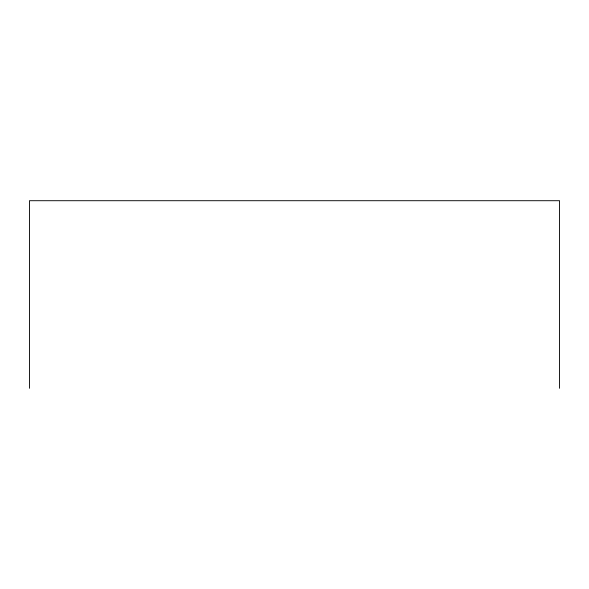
<?xml version="1.0" encoding="UTF-8"?>
<svg xmlns="http://www.w3.org/2000/svg" width="589" height="589" viewBox="0 0 589 589"><rect width="100%" height="100%" fill="white"/><g stroke="black" fill="none" stroke-linecap="round" stroke-linejoin="round"><path stroke-width="0.88" d="M559.55 388.291L559.55 200.709L29.45 200.709L29.45 388.291"/></g></svg>
